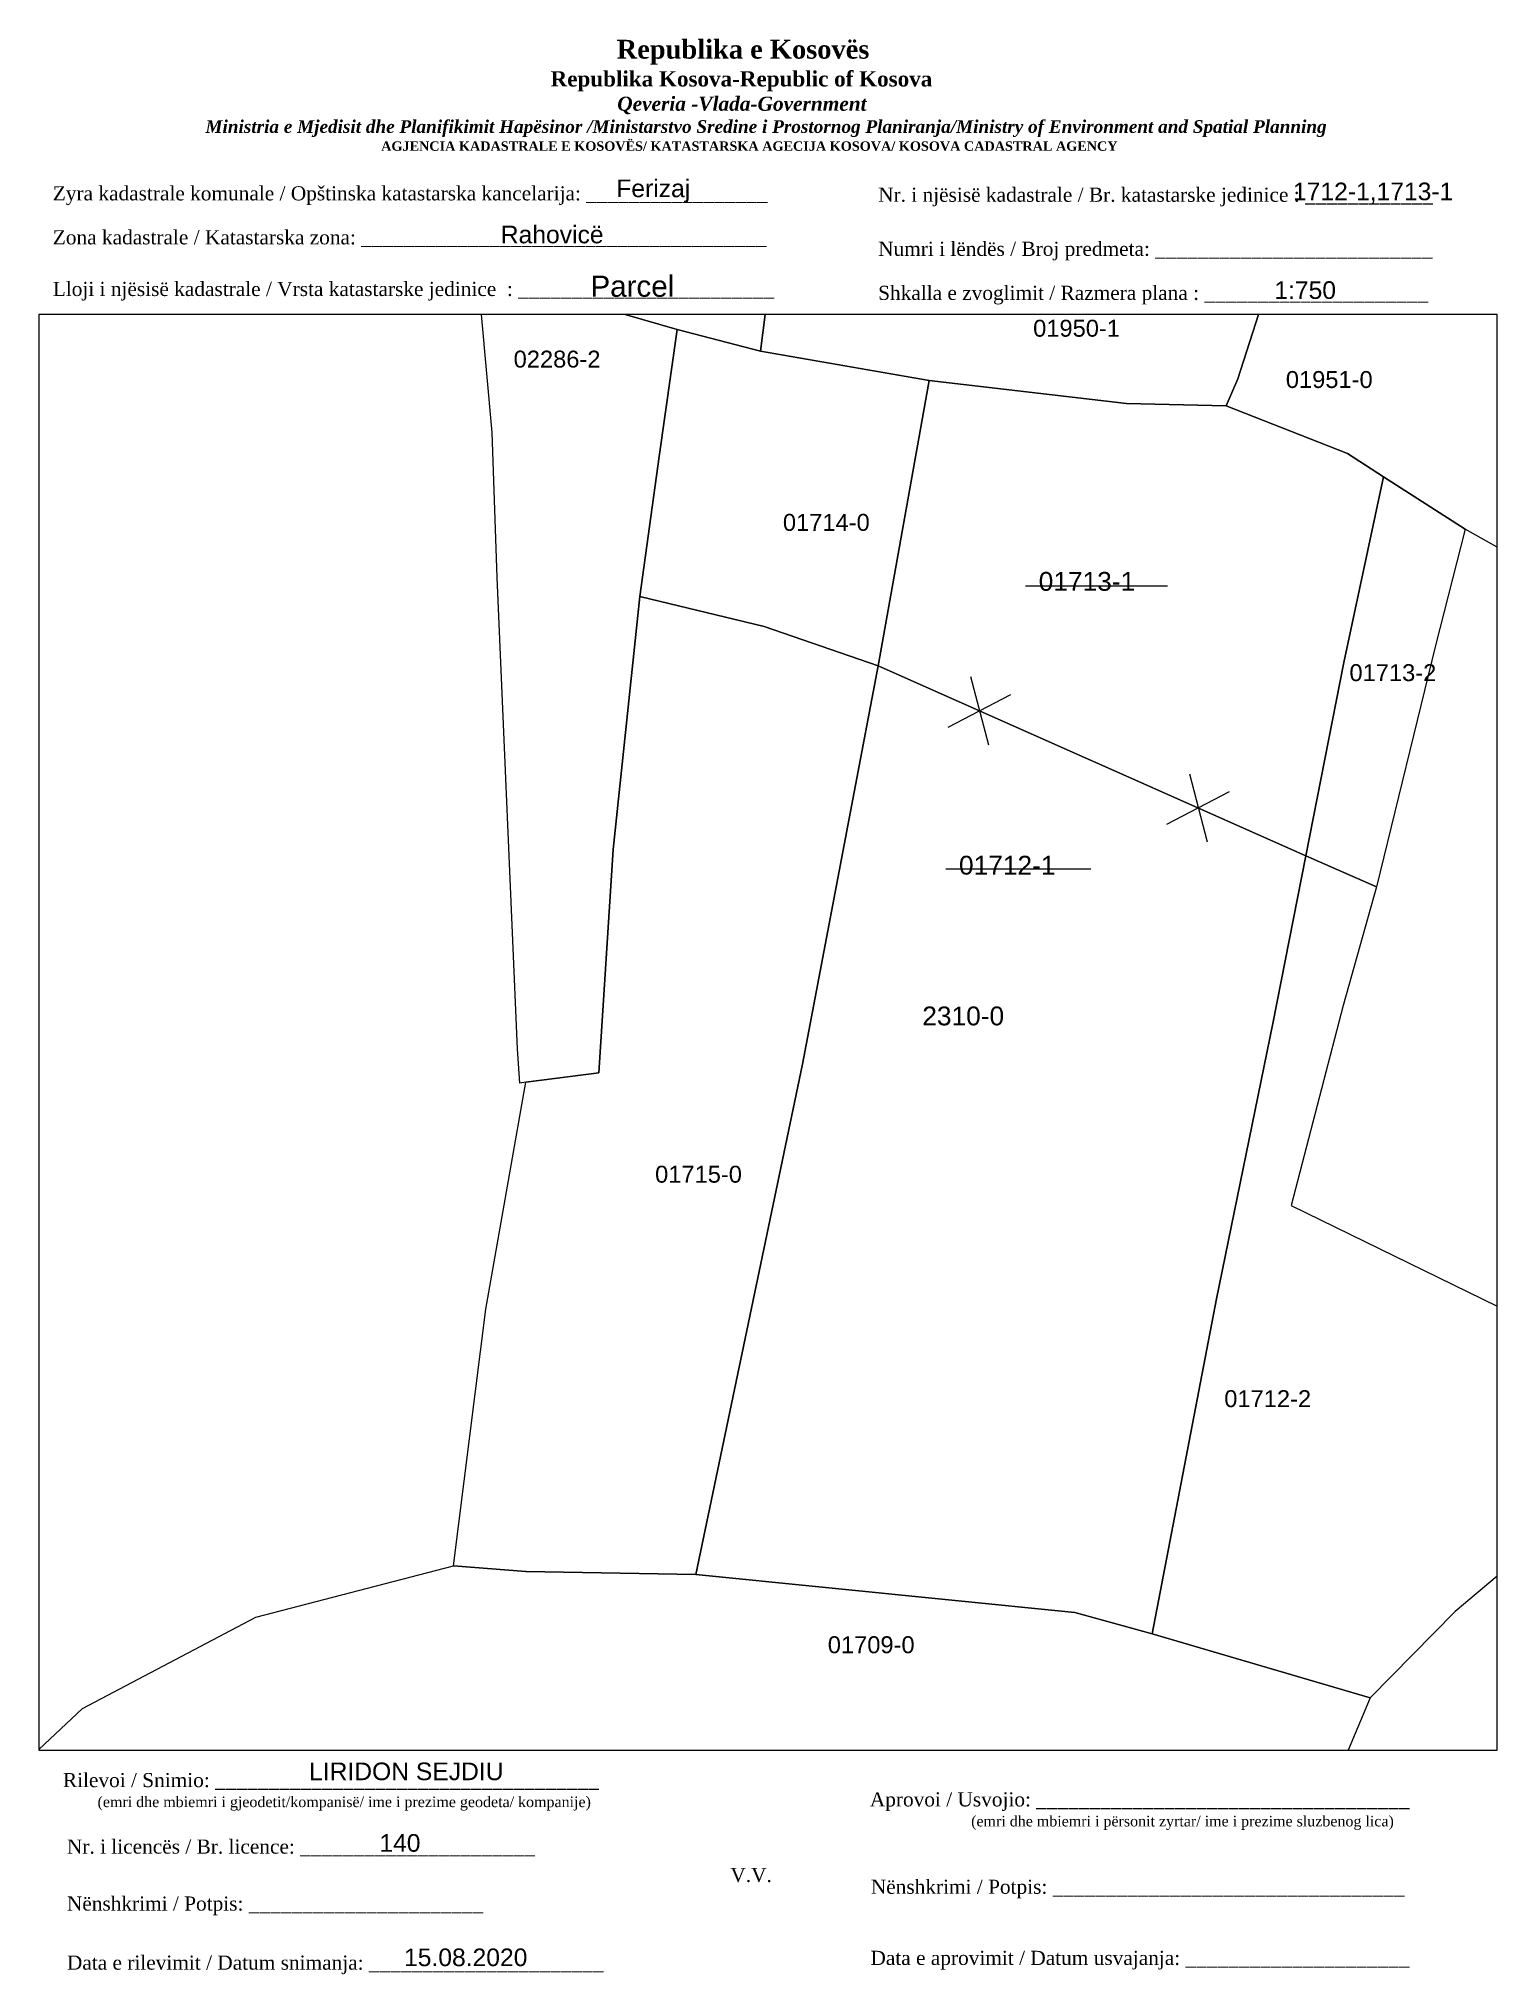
# Paper-space layout 'Manuali' of a CAD drawing. Header units: metres, sheet in millimetres. Extents: x 1 to 208, y 2 to 276.
# The model-space entities are those that its viewports show. They can reach past a viewport. Long polylines and large blocks are cut down to what shows.
import ezdxf

# ---------------------------------------------------------------- set-up
doc = ezdxf.new("R2010")
doc.units = ezdxf.units.M
doc.layers.get('0').update_dxf_attribs({"lineweight": 0})
for name, color, linetype, lineweight in [('Korniza e jashtme', 7, 'Continuous', 0), ('Nr Parceles Baze', 7, 'Continuous', 0), ('Nr-Kojshi', 254, 'Continuous', 0), ('Nr-Ri', 1, 'Continuous', 0), ('Parc-Baz', 7, 'Continuous', 0), ('Parc-Kojshi', 254, 'Continuous', 0), ('ParcRePo', 1, 'Continuous', 0)]:
    doc.layers.add(name, color=color, linetype=linetype, lineweight=lineweight)
doc.styles.get("Standard").update_dxf_attribs({"font": 'arial.ttf'})

msp = doc.modelspace()

# ---------------------------------------------------------------- linework, layer by layer
at = {"layer": 'Parc-Baz', "flags": 128}
for points in [[(7519013.77, 4698238.24), (7519004.91, 4698240.54), (7518983.72, 4698246.63), (7518983.55, 4698248.47), (7518958.52, 4698256.32), (7518959.74, 4698282.41), (7519004.54, 4698286.16), (7519020.44, 4698286.12), (7519017.41, 4698265.95), (7519013.77, 4698238.24)], [(7519079.99, 4698224.9), (7519075.77, 4698205.15), (7519071.73, 4698184.63), (7519026.3, 4698204.81), (7519031.71, 4698235.12), (7519052.68, 4698232.69), (7519063.26, 4698232.45), (7519076.15, 4698227.38), (7519079.99, 4698224.9)], [(7519071.73, 4698184.63), (7519068.22, 4698166.79), (7519062.23, 4698137.55), (7519055.38, 4698101.95), (7519047.19, 4698104.22), (7519006.92, 4698108.25), (7519018.25, 4698162.48), (7519026.3, 4698204.81), (7519071.73, 4698184.63)]]:
    msp.add_lwpolyline(points, dxfattribs=at)
at = {"layer": 'Parc-Kojshi', "flags": 128}
for points in [[(7519084.76, 4698284.19), (7519070.65, 4698254.53), (7519064.5, 4698235.29), (7519063.26, 4698232.45), (7519052.68, 4698232.69), (7519031.71, 4698235.12), (7519013.77, 4698238.24), (7519017.41, 4698265.95), (7519020.44, 4698286.12), (7519041.63, 4698302.84), (7519064.07, 4698302.84), (7519069.81, 4698303.05), (7519084.76, 4698284.19)], [(7519086.97, 4698289.46), (7519093.93, 4698293.71), (7519129.77, 4698301.35), (7519135.36, 4698282.86), (7519144.56, 4698264.44), (7519167.91, 4698235.25), (7519190.11, 4698210.56), (7519169.87, 4698192.73), (7519146.33, 4698172.04), (7519102.12, 4698211.91), (7519088.64, 4698219.32), (7519079.99, 4698224.9), (7519076.15, 4698227.38), (7519063.26, 4698232.45), (7519064.5, 4698235.29), (7519070.65, 4698254.53), (7519084.76, 4698284.19), (7519086.97, 4698289.46)], [(7519000.97, 4698212.18), (7518998.14, 4698185.28), (7518996.6, 4698161.57), (7518988.85, 4698160.57), (7518988.21, 4698160.47), (7518987.95, 4698164.09), (7518985.79, 4698214.19), (7518985.26, 4698229.59), (7518983.72, 4698246.63), (7519004.91, 4698240.54), (7519003.01, 4698227.06), (7519000.97, 4698212.18)], [(7519026.3, 4698204.81), (7519014.16, 4698208.99), (7519000.97, 4698212.18), (7519003.01, 4698227.06), (7519004.91, 4698240.54), (7519013.77, 4698238.24), (7519031.71, 4698235.12), (7519026.3, 4698204.81)], [(7519071.73, 4698184.63), (7519075.77, 4698205.15), (7519079.99, 4698224.9), (7519088.64, 4698219.32), (7519085.51, 4698206.97), (7519079.22, 4698181.31), (7519071.73, 4698184.63)], [(7519006.92, 4698108.25), (7518988.85, 4698108.57), (7518981.17, 4698109.17), (7518984.59, 4698136.43), (7518988.85, 4698160.57), (7518996.6, 4698161.57), (7518998.14, 4698185.28), (7519000.97, 4698212.18), (7519014.16, 4698208.99), (7519026.3, 4698204.81), (7519018.25, 4698162.48), (7519006.92, 4698108.25)], [(7519055.38, 4698101.95), (7519062.23, 4698137.55), (7519068.22, 4698166.79), (7519071.73, 4698184.63), (7519079.22, 4698181.31), (7519075.69, 4698168.72), (7519070.18, 4698147.47), (7519100.37, 4698132.71), (7519120.23, 4698118.1), (7519097.7, 4698112.76), (7519087.61, 4698104.32), (7519078.57, 4698095.14), (7519055.38, 4698101.95)], [(7519078.57, 4698095.14), (7519073.8, 4698083.77), (7519010.48, 4698087.53), (7518979.95, 4698086.72), (7518925.36, 4698078.65), (7518941.74, 4698094), (7518960.14, 4698103.71), (7518981.17, 4698109.17), (7518988.85, 4698108.57), (7519006.92, 4698108.25), (7519047.19, 4698104.22), (7519055.38, 4698101.95), (7519078.57, 4698095.14)]]:
    msp.add_lwpolyline(points, dxfattribs=at)
at = {"layer": 'ParcRePo', "flags": 128}
msp.add_lwpolyline([(7519075.77, 4698205.15), (7519079.99, 4698224.9), (7519076.15, 4698227.38), (7519063.26, 4698232.45), (7519052.68, 4698232.69), (7519031.71, 4698235.12), (7519026.3, 4698204.81), (7519018.25, 4698162.48), (7519006.92, 4698108.25), (7519047.19, 4698104.22), (7519055.38, 4698101.95), (7519062.23, 4698137.55), (7519068.22, 4698166.79), (7519071.73, 4698184.63)], close=True, dxfattribs=at)
for points in [[(7519041.93, 4698213.29), (7519057.01, 4698213.29)], [(7519036.11, 4698203.66), (7519037.99, 4698196.41)], [(7519033.73, 4698198.3), (7519040.37, 4698201.77)], [(7519059.35, 4698193.34), (7519061.24, 4698186.09)], [(7519056.97, 4698187.98), (7519063.62, 4698191.45)], [(7519033.46, 4698183.25), (7519048.88, 4698183.25)]]:
    msp.add_lwpolyline(points, dxfattribs=at)

# ---------------------------------------------------------------- texts
at = {"layer": 'Nr Parceles Baze', "char_height": 2, "attachment_point": 1}
for s, insert in [('01713-1', (7519043.34, 4698214.78)), ('01712-1', (7519034.87, 4698184.62))]:
    msp.add_mtext_dynamic_manual_height_columns(s, width=13.3979, gutter_width=1, heights=[0], dxfattribs=dict(at, insert=insert))
at = {"layer": 'Nr-Kojshi', "char_height": 1.8, "attachment_point": 1}
for s, insert in [('01950-1', (7519042.75, 4698241.58)), ('02286-2', (7518987.55, 4698238.3)), ('01951-0', (7519069.6, 4698236.13)), ('01714-0', (7519016.16, 4698220.95)), ('01713-2', (7519076.36, 4698204.98)), ('01715-0', (7519002.58, 4698151.68)), ('01712-2', (7519063.06, 4698127.83)), ('01709-0', (7519020.93, 4698101.68))]:
    msp.add_mtext_dynamic_manual_height_columns(s, width=13.3979, gutter_width=1, heights=[0], dxfattribs=dict(at, insert=insert))
at = {"layer": 'Nr-Ri', "insert": (7519030.97, 4698168.6), "char_height": 2, "attachment_point": 1}
msp.add_mtext_dynamic_manual_height_columns('2310-0', width=13.3979, gutter_width=1, heights=[0], dxfattribs=at)

psp = doc.layouts.new('Manuali')

# ---------------------------------------------------------------- texts
for s, insert, char_height, width, attachment_point in [('\\pi77.297;{\\fBook Antiqua|b1|i0|c0|p18;\\H1.333x;Republika e Kosovës\\fTimes New Roman|b1|i0|c0|p18;\\P\\pi67.927;\\fBook Antiqua|b1|i0|c0|p18;\\H0.8125x;Republika Kosova-Republic of Kosova\\fTimes New Roman|b1|i0|c0|p18;\\P\\pi77.378;\\fBook Antiqua|b1|i1|c0|p18;\\H0.9233x;Qeveria -Vlada-Government \\P\\pi13.032,l6,t23.033;\\fTimes New Roman|b1|i1|c0|p18;\\H0.9x;Ministria e Mjedisit dhe Planifikimit Hapësinor /Ministarstvo Sredine i Prostornog Planiranja/Ministry of Environment and Spatial Planning\\P\\pi43.931,l0,tz;\\fBook Antiqua|b1|i0|c0|p18;\\H0.7406x;AGJENCIA KADASTRALE E KOSOVËS/ KATASTARSKA AGECIJA KOSOVA/ KOSOVA CADASTRAL AGENCY}', (5.57, 275.89), 2, 191.8237, 1), ('{\\fTimes New Roman|b0|i0|c0|p18;Zyra kadastrale komunale / Opštinska katastarska kancelarija: _________________}', (2.98, 255.14), 2, 100.6873, 1), ('Ferizaj', (88.05, 254.47), 2.5, 9.9735, 5), ('{\\fTimes New Roman|b0|i0|c0|p18;Nr. i njësisë kadastrale / Br. katastarske jedinice : ____________}', (119.91, 254.94), 2, 79.9484, 1), ('1712-1,1713-1', (190.04, 254.18), 2.5, 9.6047, 5), ('Rahovicë', (73.73, 248.29), 2.5, 41.1507, 5), ('{\\fTimes New Roman|b0|i0|c0|p18;Zona kadastrale / Katastarska zona: ______________________________________}', (2.98, 248.91), 2, 100.6873, 1), ('{\\fTimes New Roman|b0|i0|c0|p18;Numri i lëndës / Broj predmeta: __________________________}', (119.91, 247.28), 2, 79.9484, 1), ('{\\fTimes New Roman|b0|i0|c0|p18;Lloji i njësisë kadastrale / Vrsta katastarske jedinice  : ________________________}', (2.98, 241.59), 2, 100.6873, 1), ('{\\fArial|b0|i0|c0|p34;Parcel}', (85.09, 240.96), 3, 11.2939, 5), ('1:750', (180.41, 240.41), 2.5, 10.1784, 5), ('{\\fTimes New Roman|b0|i0|c0|p18;Shkalla e zvoglimit / Razmera plana : _____________________}', (119.91, 241.04), 2, 79.9484, 1), ('{\\fTimes New Roman|b0|i0|c0|p18;Rilevoi / Snimio: ____________________________________\\P     \\H0.75x;(emri dhe mbiemri i gjeodetit/kompanisë/ ime i prezime geodeta/ kompanije)}', (42.38, 27.65), 2, 74.7958, 5), ('LIRIDON SEJDIU', (53.06, 30.53), 2.5, 27.1816, 5), ('{\\fTimes New Roman|b0|i0|c0|p18; Aprovoi / Usvojio: ___________________________________\\P                    \\H0.75x;(emri dhe mbiemri i përsonit zyrtar/ ime i prezime sluzbenog lica)}', (117.98, 27.58), 2, 83.344, 1), ('{\\fTimes New Roman|b0|i0|c0|p18;Nr. i licencës / Br. licence: ______________________\\P                                }', (4.98, 20.89), 2, 83.344, 1), ('140', (52.16, 20.39), 2.5, 5.3971, 5), ('{\\fTimes New Roman|b0|i0|c0|p18;V.V.                                 }', (101.92, 15.84), 2, 5.7076, 5), ('{\\fTimes New Roman|b0|i0|c0|p18; Nënshkrimi / Potpis: _________________________________}', (118.12, 15.2), 2, 83.344, 1), ('{\\fTimes New Roman|b0|i0|c0|p18;Nënshkrimi / Potpis: ______________________\\P                                 }', (4.98, 12.82), 2, 83.344, 1), ('{\\fTimes New Roman|b0|i0|c0|p18;Data e rilevimit / Datum snimanja: ______________________\\P                                 }', (4.98, 4.45), 2, 83.344, 1), ('15.08.2020', (61.48, 4.18), 2.5, 21.186, 5), ('{\\fTimes New Roman|b0|i0|c0|p18; Data e aprovimit / Datum usvajanja: _____________________}', (118.07, 5.12), 2, 83.344, 1)]:
    psp.add_mtext(s, dxfattribs=dict(insert=insert, char_height=char_height, width=width, attachment_point=attachment_point))

# ---------------------------------------------------------------- viewports
at = {"layer": 'Korniza e jashtme', "view_target_point": (370776.43, 310629.57)}
psp.add_viewport(center=(104.31, 135.25), size=(206.65, 203.4046), view_center_point=(7148238.15, 4387536.28), view_height=152.5534, dxfattribs=at)

doc.saveas('drawing.dxf')
